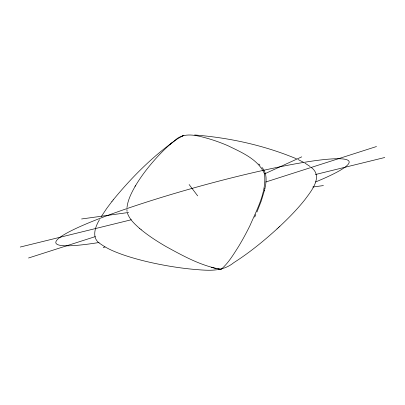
<?xml version="1.0" encoding="UTF-8"?>
<svg xmlns="http://www.w3.org/2000/svg" width="405" height="405" viewBox="0 0 405 405"><rect width="100%" height="100%" fill="white"/><g stroke="black" fill="none" stroke-linecap="round" stroke-linejoin="round"><path stroke-width="0.61" d="M126.983 207.573C127.818 199.994 131.347 193.058 135.057 186.513M264.819 188.887C266.505 181.739 267.361 173.254 261.949 167.402M256.922 212.048L261.26 200.986L264.495 190.259M264.455 190.446L264.86 188.7M254.674 217.115L255.818 214.574M99.514 219.672C94.821 227.352 91.024 238.823 101.047 244.276C107.386 248.817 114.686 251.753 121.971 254.401C136.439 259.473 151.419 262.941 166.49 265.655C176.681 267.452 186.948 268.854 197.27 269.639C210.271 270.722 223.135 271.375 233.857 262.617C249.328 252.781 263.584 241.147 277.131 228.82M135.624 185.541C141.578 175.537 148.807 166.349 156.593 157.717C162.081 151.728 167.878 145.977 174.297 140.981C183.617 131.367 197.134 135.483 208.403 138.637A412.017 226.714 78.5 0 1 227.985 145.739C241.593 152.432 258.056 159.109 264.531 173.887C266.617 192.081 257.064 209.188 250.067 225.377A412.017 226.714 78.5 0 1 238.393 246.787C233.29 254.74 228.364 263.134 221.1 269.335C201.315 266.034 183.374 256.061 165.964 246.518C157.317 241.476 148.863 236.034 141.107 229.691M134.986 186.629L135.695 185.424M101.447 216.351L106.682 208.479L112.028 201.361M113.132 199.969C131.979 177.025 153.232 155.722 177.658 138.738M111.927 201.493L113.233 199.837M279.749 226.4C288.689 218.006 297.316 209.233 304.935 199.609C311.258 191.054 323.236 176.798 311.567 167.67M278.306 227.742L279.84 226.314M277.04 228.901L278.397 227.656M172.479 142.418L170.485 144.089M182.452 136.141L183.9 135.209L177.704 138.702M103.25 247.688L104.971 246.898M264.46 173.922L301.75 156.856M28.522 258.005L95.342 236.601M265.71 182.022L376.478 146.539M20.25 247.04L131.316 219.758M315.409 174.54L384.75 157.505M81.592 218.973L128.577 212.483M312.761 187.044L323.408 185.571M194.597 134.971C229.392 137.695 264.1 145.309 296.369 158.75M221.1 269.335L217.824 268.763M216.169 268.616L211.207 267.305M298.024 159.514L303.34 162.208M304.95 163.114L310.139 166.526M127.383 213.04C129.58 219.515 134.89 224.248 139.872 228.653M139.745 228.552L141.234 229.792M258.795 163.984L259.934 165.119M189.115 184.528L197.665 195.863M126.912 209.522L127.038 211.344M99.144 242.489A152.153 16.17 -15.5 0 1 95.307 220.188A152.153 16.17 -15.5 0 1 299.315 163.149A152.153 16.17 -15.5 0 1 315.596 181.966"/></g></svg>
